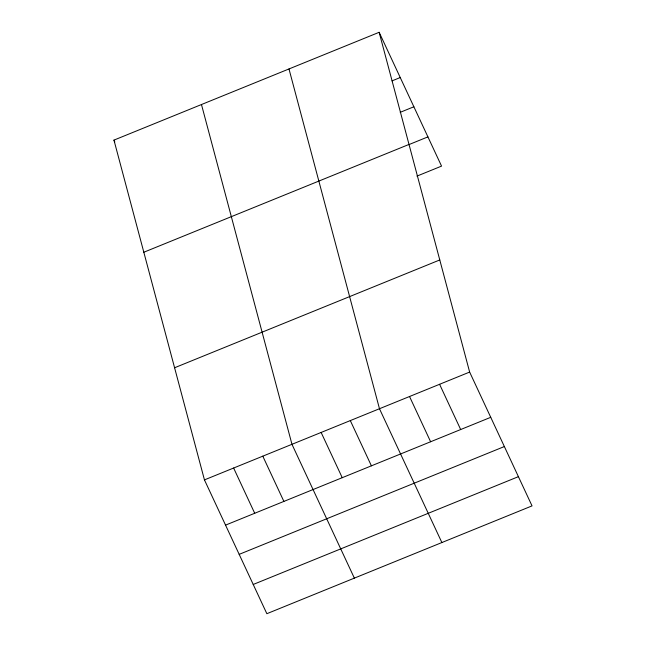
<?xml version="1.0" encoding="UTF-8"?>
<svg xmlns="http://www.w3.org/2000/svg" width="646" height="646" viewBox="0 0 646 646"><rect width="100%" height="100%" fill="white"/><g stroke="black" fill="none" stroke-linecap="round" stroke-linejoin="round"><path stroke-width="0.97" d="M379.145 32.3L469.642 372.072L532.038 505.891L266.855 613.7L204.451 479.889L113.962 140.109L379.145 32.3L441.549 166.111L416.953 176.108M392.049 80.871L400.245 77.544M400.213 112.323L413.876 106.768M143.824 252.239L409.007 144.429M408.789 144.664L427.918 136.887M174.59 367.76L439.781 259.95M204.451 479.889L469.642 372.072M225.551 525.125L490.734 417.316M239.181 554.357L504.365 446.548M253.224 584.468L518.407 476.659M439.587 384.297L460.679 429.533M409.532 396.515L430.624 441.751M441.872 542.543L379.477 408.732L288.988 68.952M350.31 420.586L371.402 465.831M321.135 432.449L342.235 477.693M354.363 578.122L291.968 444.311L201.471 104.531M262.793 456.165L283.893 501.409M113.962 140.109L114.802 141.918M233.626 468.027L254.718 513.271"/></g></svg>
